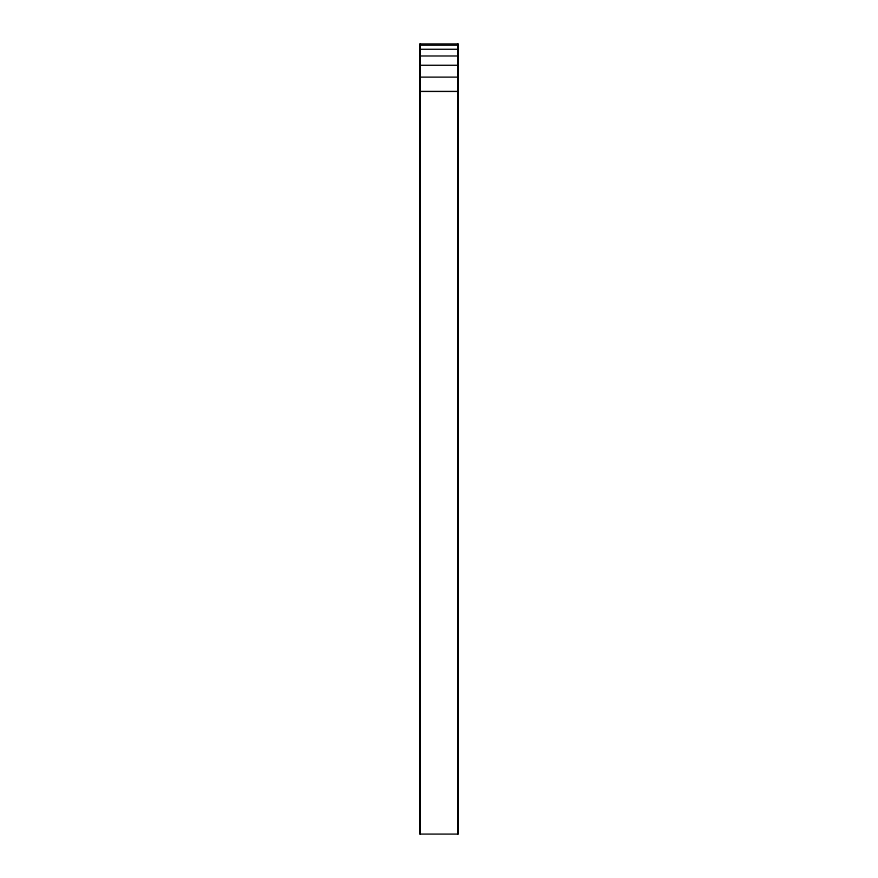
<?xml version="1.0" encoding="UTF-8"?>
<svg xmlns="http://www.w3.org/2000/svg" width="878" height="878" viewBox="0 0 878 878"><rect width="100%" height="100%" fill="white"/><g stroke="black" fill="none" stroke-linecap="round" stroke-linejoin="round"><path stroke-width="1.32" d="M419.991 69.592L419.991 65.29L458.009 65.29L458.009 69.592M419.991 834.1L419.991 43.9L458.009 43.9L458.009 49.289L458.02 834.1L419.98 834.089L419.991 43.9M458.009 66.366L458.009 65.29M458.02 834.1L458.009 43.9M419.991 45.25L458.009 45.25M419.991 49.289L458.009 49.289M419.98 55.983L458.009 55.983M419.98 77.132L458.009 77.132M419.98 91.422L458.009 91.422M419.991 65.29L419.991 66.366"/></g></svg>
